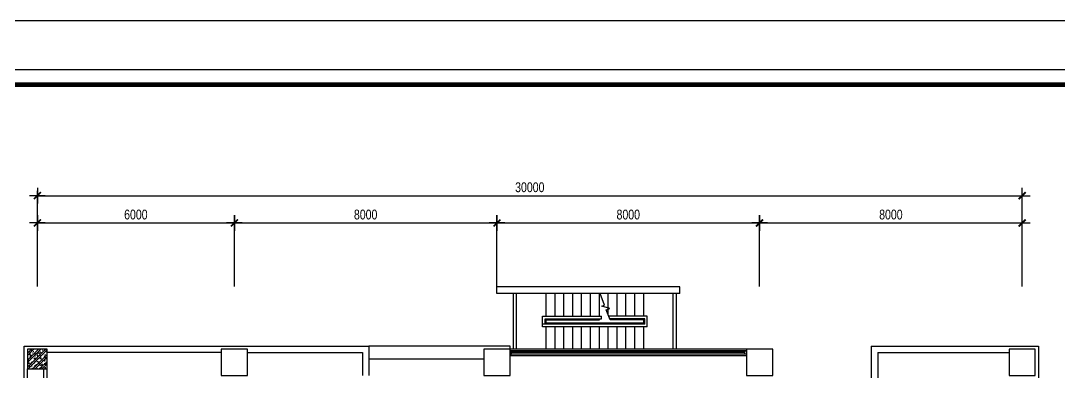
# Model space of a CAD drawing. Header units: metres. Extents: x 352651 to 530851, y -87517 to -24441.
# Drawn here: x 368627 to 400261, y -35160 to -24441 of the extents above; entities that cross this region are included whole.
import ezdxf

# ---------------------------------------------------------------- set-up
doc = ezdxf.new("R2010")
doc.units = ezdxf.units.M
doc.header["$LTSCALE"] = 300
doc.header["$MEASUREMENT"] = 0
doc.header["$PDMODE"] = 2
doc.linetypes.add('DASHED2', pattern=[0.375, 0.25, -0.125])
doc.layers.get('0').update_dxf_attribs({"linetype": 'CONTINUOUS'})
doc.layers.get('Defpoints').update_dxf_attribs({"linetype": 'CONTINUOUS'})
for name, color, linetype in [('CUA', 8, 'CONTINUOUS'), ('DIM', 1, 'CONTINUOUS'), ('HATCH', 145, 'CONTINUOUS'), ('NOITHAT', 145, 'CONTINUOUS'), ('THAY', 9, 'CONTINUOUS'), ('TUONG', 7, 'CONTINUOUS'), ('vach', 6, 'CONTINUOUS')]:
    doc.layers.add(name, color=color, linetype=linetype)
doc.styles.add('CHUKICHTHUOC', font='vnshx.shx', dxfattribs={"width": 0.8, "height": 300, "bigfont": '@extfont2.shx'})
doc.dimstyles.new('150', dxfattribs={"dimscale": 150, "dimtxt": 2, "dimasz": 0.1, "dimexe": 1, "dimexo": 0, "dimgap": 0.7, "dimtad": 1, "dimdec": 0, "dimzin": 0, "dimdsep": 46, "dimtxsty": 'CHUKICHTHUOC', "dimblk": 'ARR', "dimcen": 0, "dimdle": 1, "dimclrd": 3, "dimclre": 3, "dimclrt": 3, "dimadec": 0, "dimazin": 0, "dimtfac": 1, "dimtdec": 0, "dimtix": 1, "dimtmove": 2, "dimatfit": 3, "dimldrblk": 'ARR', "dimfxl": 1, "dimtolj": 1, "dimtzin": 0, "dimarcsym": 0})

# ---------------------------------------------------------------- blocks, each defined once
blk = doc.blocks.new('cot1')
at = {"layer": 'vach'}
blk.add_lwpolyline([(-400, -400), (400, -400), (400, 400), (-400, 400)], close=True, dxfattribs=at)
blk = doc.blocks.new('ARR')
at = {"color": 1}
for p, q in [((-16, 0), (16, 0)), ((0, -16), (0, 16))]:
    blk.add_line(p, q, dxfattribs=at)
at = {"color": 3, "const_width": 3.6}
blk.add_lwpolyline([(-7.1, -7.1), (7.1, 7.1)], dxfattribs=at)
blk = doc.blocks.new('*D34')
at = {"layer": 'Defpoints', "color": 0, "ltscale": 1.5, "transparency": 16777216}
for p in [(375133, -30607), (369133, -32544), (375133, -32544)]:
    blk.add_point(p, dxfattribs=at)
at = {"layer": 'DIM', "color": 3, "lineweight": -2, "ltscale": 1.5, "transparency": 16777216}
for p, q in [((369133, -32544), (369133, -30457)), ((369148, -30607), (375118, -30607)), ((375133, -32544), (375133, -30457))]:
    blk.add_line(p, q, dxfattribs=at)
at = {"layer": 'DIM', "color": 3, "lineweight": -2, "ltscale": 1.5, "transparency": 16777216, "xscale": 15, "yscale": 15, "zscale": 15, "rotation": 180}
blk.add_blockref('ARR', (369133, -30607), dxfattribs=at)
at = {"layer": 'DIM', "color": 3, "lineweight": -2, "ltscale": 1.5, "transparency": 16777216, "xscale": 15, "yscale": 15, "zscale": 15}
blk.add_blockref('ARR', (375133, -30607), dxfattribs=at)
at = {"layer": 'DIM', "color": 3, "ltscale": 1.5, "transparency": 16777216, "insert": (372133, -30352), "char_height": 300, "attachment_point": 5, "style": 'CHUKICHTHUOC'}
blk.add_mtext('\\A1;6000', dxfattribs=at)
blk = doc.blocks.new('*D35')
at = {"layer": 'Defpoints', "color": 0, "ltscale": 1.5, "transparency": 16777216}
for p in [(383133, -30607), (375133, -32544), (383133, -32544)]:
    blk.add_point(p, dxfattribs=at)
at = {"layer": 'DIM', "color": 3, "lineweight": -2, "ltscale": 1.5, "transparency": 16777216}
for p, q in [((375133, -32544), (375133, -30457)), ((375148, -30607), (383118, -30607)), ((383133, -32544), (383133, -30457))]:
    blk.add_line(p, q, dxfattribs=at)
at = {"layer": 'DIM', "color": 3, "lineweight": -2, "ltscale": 1.5, "transparency": 16777216, "xscale": 15, "yscale": 15, "zscale": 15, "rotation": 180}
blk.add_blockref('ARR', (375133, -30607), dxfattribs=at)
at = {"layer": 'DIM', "color": 3, "lineweight": -2, "ltscale": 1.5, "transparency": 16777216, "xscale": 15, "yscale": 15, "zscale": 15}
blk.add_blockref('ARR', (383133, -30607), dxfattribs=at)
at = {"layer": 'DIM', "color": 3, "ltscale": 1.5, "transparency": 16777216, "insert": (379133, -30352), "char_height": 300, "attachment_point": 5, "style": 'CHUKICHTHUOC'}
blk.add_mtext('\\A1;8000', dxfattribs=at)
blk = doc.blocks.new('*D36')
at = {"layer": 'Defpoints', "color": 0, "ltscale": 1.5, "transparency": 16777216}
for p in [(391133, -30607), (383133, -32544), (391133, -32544)]:
    blk.add_point(p, dxfattribs=at)
at = {"layer": 'DIM', "color": 3, "lineweight": -2, "ltscale": 1.5, "transparency": 16777216}
for p, q in [((383133, -32544), (383133, -30457)), ((383148, -30607), (391118, -30607)), ((391133, -32544), (391133, -30457))]:
    blk.add_line(p, q, dxfattribs=at)
at = {"layer": 'DIM', "color": 3, "lineweight": -2, "ltscale": 1.5, "transparency": 16777216, "xscale": 15, "yscale": 15, "zscale": 15, "rotation": 180}
blk.add_blockref('ARR', (383133, -30607), dxfattribs=at)
at = {"layer": 'DIM', "color": 3, "lineweight": -2, "ltscale": 1.5, "transparency": 16777216, "xscale": 15, "yscale": 15, "zscale": 15}
blk.add_blockref('ARR', (391133, -30607), dxfattribs=at)
at = {"layer": 'DIM', "color": 3, "ltscale": 1.5, "transparency": 16777216, "insert": (387133, -30352), "char_height": 300, "attachment_point": 5, "style": 'CHUKICHTHUOC'}
blk.add_mtext('\\A1;8000', dxfattribs=at)
blk = doc.blocks.new('*D37')
at = {"layer": 'Defpoints', "color": 0, "ltscale": 1.5, "transparency": 16777216}
for p in [(399133, -30607), (391133, -32544), (399133, -32544)]:
    blk.add_point(p, dxfattribs=at)
at = {"layer": 'DIM', "color": 3, "lineweight": -2, "ltscale": 1.5, "transparency": 16777216}
for p, q in [((391133, -32544), (391133, -30457)), ((391148, -30607), (399118, -30607)), ((399133, -32544), (399133, -30457))]:
    blk.add_line(p, q, dxfattribs=at)
at = {"layer": 'DIM', "color": 3, "lineweight": -2, "ltscale": 1.5, "transparency": 16777216, "xscale": 15, "yscale": 15, "zscale": 15, "rotation": 180}
blk.add_blockref('ARR', (391133, -30607), dxfattribs=at)
at = {"layer": 'DIM', "color": 3, "lineweight": -2, "ltscale": 1.5, "transparency": 16777216, "xscale": 15, "yscale": 15, "zscale": 15}
blk.add_blockref('ARR', (399133, -30607), dxfattribs=at)
at = {"layer": 'DIM', "color": 3, "ltscale": 1.5, "transparency": 16777216, "insert": (395133, -30352), "char_height": 300, "attachment_point": 5, "style": 'CHUKICHTHUOC'}
blk.add_mtext('\\A1;8000', dxfattribs=at)
blk = doc.blocks.new('*D38')
at = {"layer": 'Defpoints', "color": 0, "ltscale": 1.5, "transparency": 16777216}
for p in [(399133, -29775), (369133, -32544), (399133, -32544)]:
    blk.add_point(p, dxfattribs=at)
at = {"layer": 'DIM', "color": 3, "lineweight": -2, "ltscale": 1.5, "transparency": 16777216}
for p, q in [((369133, -32544), (369133, -29625)), ((399133, -32544), (399133, -29625)), ((369148, -29775), (399118, -29775))]:
    blk.add_line(p, q, dxfattribs=at)
at = {"layer": 'DIM', "color": 3, "lineweight": -2, "ltscale": 1.5, "transparency": 16777216, "xscale": 15, "yscale": 15, "zscale": 15, "rotation": 180}
blk.add_blockref('ARR', (369133, -29775), dxfattribs=at)
at = {"layer": 'DIM', "color": 3, "lineweight": -2, "ltscale": 1.5, "transparency": 16777216, "xscale": 15, "yscale": 15, "zscale": 15}
blk.add_blockref('ARR', (399133, -29775), dxfattribs=at)
at = {"layer": 'DIM', "color": 3, "ltscale": 1.5, "transparency": 16777216, "insert": (384133, -29520), "char_height": 300, "attachment_point": 5, "style": 'CHUKICHTHUOC'}
blk.add_mtext('\\A1;30000', dxfattribs=at)

msp = doc.modelspace()

# ---------------------------------------------------------------- hatches: boundary and pattern name
at = {"layer": 'NOITHAT', "linetype": 'Continuous'}
h = msp.add_hatch(dxfattribs=at)
h.set_pattern_fill('ANSI32,_O', color=256, scale=400)
h.set_pattern_definition([(45, (-764.87, -347750.56), (-106.066017, 106.066017), []), (45, (-694.16, -347750.56), (-106.066017, 106.066017), [])])
h.paths.add_polyline_path([(369132.5, -34859.6), (369132.5, -34459.6), (368832.5, -34459.6), (368832.5, -34859.6)])
h.paths.add_polyline_path([(369432.5, -34859.6), (369432.5, -34459.6), (369132.5, -34459.6), (369132.5, -34859.6)])
h.paths.add_polyline_path([(369132.5, -34859.6), (369132.5, -35059.6), (369432.5, -35059.6), (369432.5, -34859.6)])
h.paths.add_polyline_path([(369132.5, -35059.6), (369132.5, -34859.6), (368832.5, -34859.6), (368832.5, -35059.6)])
h = msp.add_hatch(dxfattribs=at)
h.set_pattern_fill('AR-CONC,_O', color=256, scale=30)
h.set_pattern_definition([(50, (-764.87, -347750.56), (215.178055, -18.82564), [22.5, -247.5]), (355, (-764.87, -347750.56), (-41.6254, 225.65764), [18, -198]), (100.4514, (-746.94, -347752.12), (173.552815, 206.83186), [19.12206, -210.34263]), (46.1842, (-764.87, -347690.56), (320.17231, -49.6557), [33.75, -371.25]), (96.6356, (-738.2, -347694.7), (280.39881, 292.23536), [28.68309, -315.5139]), (351.1842, (-764.87, -347690.56), (280.39858, 292.23558), [27, -297]), (21, (-734.87, -347705.56), (179.072116, -120.78567), [22.5, -247.5]), (326, (-734.87, -347705.56), (72.9946, 217.54501), [18, -198]), (71.4514, (-719.95, -347715.62), (252.06679, 96.75915), [19.12206, -210.34263]), (37.5, (-764.87, -347750.556), (3.647957, 99.868156), [0, -195.6, 0, -201, 0, -198.75]), (7.5, (-764.87, -347750.56), (78.920861, 118.323514), [0, -114.6, 0, -191.1, 0, -75.75]), (327.5, (-831.77, -347750.556), (160.146731, -6.766462), [0, -75, 0, -234, 0, -310.5]), (317.5, (-861.77, -347750.56), (174.95585, 30.031495), [0, -97.5, 0, -155.4, 0, -220.5])])
h.paths.add_polyline_path([(369132.5, -34859.6), (369132.5, -34459.6), (368832.5, -34459.6), (368832.5, -34859.6)])
h.paths.add_polyline_path([(369432.5, -34859.6), (369432.5, -34459.6), (369132.5, -34459.6), (369132.5, -34859.6)])
h.paths.add_polyline_path([(369132.5, -34859.6), (369132.5, -35059.6), (369432.5, -35059.6), (369432.5, -34859.6)])
h.paths.add_polyline_path([(369132.5, -35059.6), (369132.5, -34859.6), (368832.5, -34859.6), (368832.5, -35059.6)])

# ---------------------------------------------------------------- linework, layer by layer
for points, const_width in [([(357600.9, -85490.5), (441750.9, -87440.5), (439800.9, -26390.5), (357600.9, -26390.5)], 150), ([(357600.9, -85490.5), (439800.9, -85490.5), (439800.9, -26390.5), (357600.9, -26390.5)], 51.9)]:
    msp.add_lwpolyline(points, close=True, dxfattribs=dict(const_width=const_width))
at = {"layer": 'CUA', "linetype": 'Continuous'}
for p, q in [((383532.5, -34509.6), (390682.5, -34509.6)), ((390682.5, -34509.6), (383532.5, -34509.6)), ((390682.5, -34609.6), (383532.5, -34609.6)), ((390682.5, -34559.6), (383572.5, -34559.6))]:
    msp.add_line(p, q, dxfattribs=at)
for points in [[(383532.5, -34609.6), (383572.5, -34609.6), (383572.5, -34509.6), (383532.5, -34509.6)], [(390732.5, -34609.6), (390682.5, -34609.6), (390682.5, -34509.6), (390732.5, -34509.6)], [(390732.5, -34509.6), (390732.5, -34509.6), (390682.5, -34509.6), (390682.5, -34509.6)]]:
    msp.add_lwpolyline(points, close=True, dxfattribs=at)
at = {"layer": 'Defpoints', "linetype": 'DASHED2'}
msp.add_lwpolyline([(352650.9, -87440.5), (441750.9, -87440.5), (441750.9, -24440.5), (352650.9, -24440.5)], close=True, dxfattribs=at)
msp.add_lwpolyline([(352650.9, -87440.5), (441750.9, -87440.5), (441750.9, -24440.5), (352650.9, -24440.5)], close=True, dxfattribs=at)
at = {"layer": 'HATCH', "linetype": 'ByBlock'}
msp.add_lwpolyline([(357150.9, -85940.5), (440250.9, -85940.5), (440250.9, -25940.5), (357150.9, -25940.5)], close=True, dxfattribs=at)
at = {"layer": 'THAY'}
for p, q in [((383632.5, -34459.6), (383632.5, -32759.6)), ((383732.5, -34459.6), (383732.5, -32759.6)), ((384632.5, -33449.6), (384632.5, -32759.6)), ((384902.5, -33449.6), (384902.5, -32759.6)), ((385172.5, -33449.6), (385172.5, -32759.6)), ((385442.5, -33449.6), (385442.5, -32759.6)), ((385712.5, -33449.6), (385712.5, -32759.6)), ((385982.5, -33449.6), (385982.5, -32759.6)), ((386252.5, -33449.6), (386252.5, -32759.6)), ((386522.5, -33394.7), (386522.5, -32759.6)), ((386792.5, -33449.6), (386792.5, -32759.6)), ((387062.5, -33449.6), (387062.5, -32759.6)), ((387332.5, -33449.6), (387332.5, -32759.6)), ((387602.5, -33449.6), (387602.5, -32759.6)), ((388502.5, -34459.6), (388502.5, -32759.6)), ((388602.5, -34459.6), (388602.5, -32759.6)), ((384522.5, -33769.6), (384522.5, -33449.6)), ((384522.5, -33449.6), (386317.6, -33449.6)), ((384602.5, -33689.6), (384602.5, -33529.6)), ((384602.5, -33529.6), (386317.6, -33529.6)), ((384632.5, -33689.6), (384632.5, -33529.6)), ((384902.5, -33559.6), (384902.5, -33529.6)), ((385172.5, -33559.6), (385172.5, -33529.6)), ((385442.5, -33559.6), (385442.5, -33529.6)), ((385712.5, -33559.6), (385712.5, -33529.6)), ((385982.5, -33559.6), (385982.5, -33529.6)), ((386252.5, -33559.6), (386252.5, -33529.6)), ((386317.6, -33529.6), (386317.6, -33449.6)), ((387712.5, -33449.6), (386540.8, -33449.6)), ((387632.5, -33529.6), (386567.4, -33529.6)), ((386792.5, -33559.6), (386792.5, -33529.6)), ((387062.5, -33559.6), (387062.5, -33529.6)), ((387332.5, -33559.6), (387332.5, -33529.6)), ((387602.5, -33689.6), (387602.5, -33529.6)), ((387632.5, -33689.6), (387632.5, -33529.6)), ((387712.5, -33769.6), (387712.5, -33449.6)), ((387632.5, -33689.6), (384522.5, -33689.6)), ((387712.5, -33769.6), (384522.5, -33769.6)), ((384632.5, -33559.6), (386252.5, -33559.6)), ((387602.5, -33659.6), (384632.5, -33659.6)), ((384632.5, -34459.6), (384632.5, -33769.6)), ((384902.5, -33689.6), (384902.5, -33659.6)), ((384902.5, -34459.6), (384902.5, -33769.6)), ((385172.5, -33689.6), (385172.5, -33659.6)), ((385172.5, -34459.6), (385172.5, -33769.6)), ((385442.5, -33689.6), (385442.5, -33659.6)), ((385442.5, -34459.6), (385442.5, -33769.6)), ((385712.5, -33689.6), (385712.5, -33659.6)), ((385712.5, -34459.6), (385712.5, -33769.6)), ((385982.5, -33689.6), (385982.5, -33659.6)), ((385982.5, -34459.6), (385982.5, -33769.6)), ((386252.5, -33689.6), (386252.5, -33659.6)), ((386252.5, -34459.6), (386252.5, -33769.6)), ((386522.5, -33689.6), (386522.5, -33659.6)), ((386522.5, -34459.6), (386522.5, -33769.6)), ((387602.5, -33559.6), (386577.4, -33559.6)), ((386792.5, -33689.6), (386792.5, -33659.6)), ((386792.5, -34459.6), (386792.5, -33769.6)), ((387062.5, -33689.6), (387062.5, -33659.6)), ((387062.5, -34459.6), (387062.5, -33769.6)), ((387332.5, -33689.6), (387332.5, -33659.6)), ((387332.5, -34459.6), (387332.5, -33769.6)), ((387602.5, -34459.6), (387602.5, -33769.6)), ((383532.5, -34359.6), (379232.5, -34359.6)), ((383532.5, -34459.6), (383532.5, -34359.6)), ((382732.5, -34759.6), (379232.5, -34759.6))]:
    msp.add_line(p, q, dxfattribs=at)
at = {"layer": 'THAY', "linetype": 'Continuous'}
for p, q in [((390732.5, -34459.6), (382732.5, -34459.6)), ((390732.5, -34659.6), (383532.5, -34659.6))]:
    msp.add_line(p, q, dxfattribs=at)
at = {"layer": 'THAY', "linetype": 'ByBlock'}
msp.add_lwpolyline([(357150.9, -85940.5), (440250.9, -85940.5), (440250.9, -25940.5), (357150.9, -25940.5)], close=True, dxfattribs=at)
at = {"layer": 'THAY'}
msp.add_lwpolyline([(386577.4, -33559.6), (386455.7, -33254.2), (386570.6, -33215.9), (386326.8, -33146.1), (386410.4, -33118.3), (386277.6, -32759.6)], dxfattribs=at)
at = {"layer": 'TUONG'}
for p, q in [((383132.5, -32759.6), (383132.5, -32559.6)), ((388702.5, -32559.6), (383132.5, -32559.6)), ((388702.5, -32759.6), (388702.5, -32559.6)), ((388702.5, -32759.6), (383132.5, -32759.6)), ((368732.5, -34359.6), (379232.5, -34359.6)), ((368732.5, -36659.6), (368732.5, -34359.6)), ((379232.5, -34359.6), (379232.5, -35259.6)), ((394532.5, -34359.6), (399632.5, -34359.6)), ((394532.5, -34359.6), (394532.5, -37459.6)), ((399632.5, -34359.6), (399632.5, -40859.6)), ((374732.5, -34559.6), (369432.5, -34559.6)), ((375532.5, -34559.6), (379032.5, -34559.6)), ((379032.5, -34559.6), (379032.5, -35259.6)), ((394732.5, -34559.6), (398732.5, -34559.6)), ((394732.5, -34559.6), (394732.5, -37659.6)), ((368832.5, -36459.6), (368832.5, -35059.6)), ((369332.5, -36459.6), (369332.5, -35059.6)), ((369432.5, -36659.6), (369432.5, -35059.6))]:
    msp.add_line(p, q, dxfattribs=at)
msp.add_lwpolyline([(352650.9, -87440.5), (441750.9, -87440.5), (441750.9, -24440.5), (352650.9, -24440.5)], close=True, dxfattribs=at)
at = {"layer": 'vach'}
msp.add_lwpolyline([(368832.5, -35059.6), (369432.5, -35059.6), (369432.5, -34459.6), (368832.5, -34459.6)], close=True, dxfattribs=at)
msp.add_lwpolyline([(368832.5, -35059.6), (369432.5, -35059.6), (369432.5, -34459.6), (368832.5, -34459.6)], close=True, dxfattribs=at)

# ---------------------------------------------------------------- block references
for p in [(375132.5, -34859.6), (383132.5, -34859.6), (391132.5, -34859.6), (399132.5, -34859.6)]:
    msp.add_blockref('cot1', p, dxfattribs=at)

# ---------------------------------------------------------------- dimensions: what is measured, and where the dimension line sits
at = {"layer": 'DIM'}
for base, p1, p2, picture, middle in [((399132.5, -29774.6), (369132.5, -32544.4), (399132.5, -32544.4), '*D38', (384132.5, -29519.6)), ((375132.5, -30606.6), (369132.5, -32544.4), (375132.5, -32544.4), '*D34', (372132.5, -30351.6)), ((383132.5, -30606.6), (375132.5, -32544.4), (383132.5, -32544.4), '*D35', (379132.5, -30351.6)), ((391132.5, -30606.6), (383132.5, -32544.4), (391132.5, -32544.4), '*D36', (387132.5, -30351.6)), ((399132.5, -30606.6), (391132.5, -32544.4), (399132.5, -32544.4), '*D37', (395132.5, -30351.6))]:
    dim = msp.add_linear_dim(base=base, p1=p1, p2=p2, dimstyle='150', dxfattribs=at)
    dim.commit()
    dim.dimension.update_dxf_attribs({"geometry": picture, "text_midpoint": middle})

doc.saveas('drawing.dxf')
